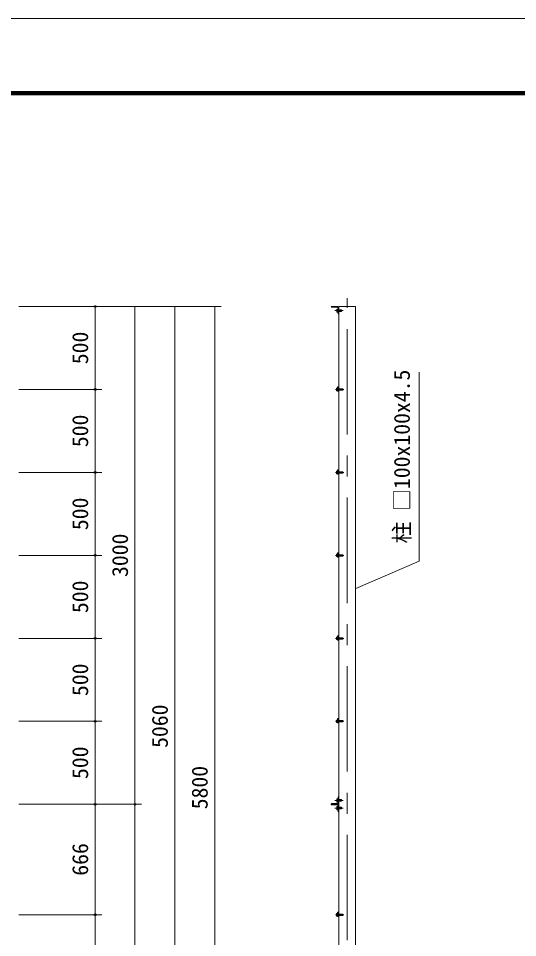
# Model space of a CAD drawing. Units: millimetres at full size. Extents: x -8400 to 8400, y -5940 to 5940.
# Drawn here: x -1653 to 1354, y 400 to 5940 of the extents above; entities that cross this region are included whole.
import ezdxf
from ezdxf.enums import TextEntityAlignment as Align

# ---------------------------------------------------------------- set-up
doc = ezdxf.new("R2010")
doc.units = ezdxf.units.MM
doc.header["$LTSCALE"] = 20
doc.header["$PDMODE"] = 32
doc.header["$PDSIZE"] = 10
doc.linetypes.add('USER1', pattern=[50.8, 31.75, -6.35, 6.35, -6.35])
for name, color, linetype, lineweight in [('0-0_D-STR1', 1, 'Continuous', 18), ('0-1_D-BMK', 2, 'USER1', 13), ('0-3_D-STR3', 3, 'Continuous', 13), ('0-4_D-STR-DIM', 7, 'Continuous', 13), ('0-8_D-STR-TXT', 7, 'Continuous', 13), ('0-C_D-TTL', 7, 'Continuous', 18)]:
    doc.layers.add(name, color=color, linetype=linetype, lineweight=lineweight)
doc.layers.add('0-7_Defpoints', color=253, linetype='Continuous')
doc.styles.add('ＭＳ ゴシック', font='')
doc.styles.get('ＭＳ ゴシック').set_extended_font_data('MS Gothic')

msp = doc.modelspace()

# ---------------------------------------------------------------- linework, layer by layer
at = {"layer": '0-0_D-STR1'}
for p, q in [((231.74, 4203.61), (231.74, 4202.61)), ((231.74, 4203.61), (271.74, 4203.61)), ((234.74, 4199.61), (268.24, 4199.61)), ((272.74, 4195.11), (272.74, 4161.61)), ((275.74, 4158.61), (276.74, 4158.61)), ((276.74, 4198.61), (276.74, 4158.61)), ((272.74, 1212.11), (272.74, 1245.61)), ((275.74, 1248.61), (276.74, 1248.61)), ((276.74, 1208.61), (276.74, 1248.61)), ((231.74, 1203.61), (231.74, 1204.61)), ((231.74, 1203.61), (271.74, 1203.61)), ((231.74, 1203.61), (231.74, 1202.61)), ((231.74, 1203.61), (271.74, 1203.61)), ((234.74, 1207.61), (268.24, 1207.61)), ((234.74, 1199.61), (268.24, 1199.61)), ((272.74, 1195.11), (272.74, 1161.61)), ((276.74, 1198.61), (276.74, 1158.61)), ((275.74, 1158.61), (276.74, 1158.61))]:
    msp.add_line(p, q, dxfattribs=at)
msp.add_lwpolyline([(376.74, 4203.61), (276.74, 4203.61), (276.74, -1596.39), (376.74, -1596.39)], close=True, dxfattribs=at)
for centre, radius, start, end in [((234.74, 4202.61), 3, 180, 270), ((268.24, 4195.11), 4.5, 0, 90), ((271.74, 4198.61), 5, 0, 90), ((275.74, 4161.61), 3, 180, 270), ((275.74, 1245.61), 3, 90, 180), ((234.74, 1204.61), 3, 90, 180), ((234.74, 1202.61), 3, 180, 270), ((268.24, 1212.11), 4.5, 270, 0), ((268.24, 1195.11), 4.5, 0, 90), ((271.74, 1208.61), 5, 270, 0), ((271.74, 1198.61), 5, 0, 90), ((275.74, 1161.61), 3, 180, 270)]:
    msp.add_arc(centre, radius, start, end, dxfattribs=at)
at = {"layer": '0-1_D-BMK'}
for p, q in [((326.74, -1647.39), (326.74, 4254.61)), ((303.64, 4178.61), (253.64, 4178.61)), ((256.41, 3703.61), (306.41, 3703.61)), ((256.41, 3203.61), (306.41, 3203.61)), ((256.41, 2703.61), (306.41, 2703.61)), ((256.41, 2203.61), (306.41, 2203.61)), ((256.41, 1703.61), (306.41, 1703.61)), ((303.64, 1226.61), (253.64, 1226.61)), ((303.64, 1180.61), (253.64, 1180.61)), ((256.41, 537.61), (306.41, 537.61))]:
    msp.add_line(p, q, dxfattribs=at)
at = {"layer": '0-3_D-STR3'}
for p, q in [((265.74, 4186.86), (266.64, 4188.42)), ((265.74, 4186.86), (265.74, 4170.36)), ((265.74, 4170.36), (266.64, 4168.79)), ((266.64, 4188.42), (272.74, 4188.42)), ((266.64, 4183.52), (272.74, 4183.52)), ((266.64, 4173.7), (272.74, 4173.7)), ((266.64, 4168.79), (272.74, 4168.79)), ((272.74, 4188.42), (272.74, 4168.79)), ((276.74, 4183.61), (291.24, 4183.61)), ((276.74, 4182.71), (292.14, 4182.71)), ((276.74, 4174.51), (292.14, 4174.51)), ((276.74, 4173.61), (291.24, 4173.61)), ((291.24, 4183.61), (292.74, 4182.11)), ((292.74, 4182.11), (292.74, 4175.11)), ((268.74, 3716.61), (268.74, 3696.61)), ((271.74, 3719.61), (276.74, 3719.61)), ((271.74, 3716.11), (271.74, 3697.11)), ((272.24, 3716.61), (276.74, 3716.61)), ((276.74, 3719.61), (276.74, 3716.61)), ((263.44, 3709.91), (264.13, 3711.12)), ((263.44, 3709.91), (263.44, 3697.31)), ((263.44, 3697.31), (264.13, 3696.1)), ((268.74, 3711.12), (264.13, 3711.12)), ((268.74, 3707.36), (264.13, 3707.36)), ((268.74, 3699.86), (264.13, 3699.86)), ((268.74, 3696.1), (264.13, 3696.1)), ((268.74, 3711.12), (268.74, 3696.1)), ((271.74, 3707.61), (299.54, 3707.61)), ((271.74, 3706.86), (300.29, 3706.86)), ((271.74, 3700.36), (300.29, 3700.36)), ((271.74, 3699.61), (299.54, 3699.61)), ((271.74, 3693.61), (276.74, 3693.61)), ((272.24, 3696.61), (276.74, 3696.61)), ((276.74, 3696.61), (276.74, 3693.61)), ((299.54, 3707.61), (300.74, 3706.41)), ((299.54, 3707.61), (299.54, 3699.61)), ((299.54, 3699.61), (300.74, 3700.81)), ((300.74, 3706.41), (300.74, 3700.81)), ((268.74, 3216.61), (268.74, 3196.61)), ((271.74, 3219.61), (276.74, 3219.61)), ((271.74, 3216.11), (271.74, 3197.11)), ((272.24, 3216.61), (276.74, 3216.61)), ((276.74, 3219.61), (276.74, 3216.61)), ((263.44, 3209.91), (264.13, 3211.12)), ((263.44, 3209.91), (263.44, 3197.31)), ((263.44, 3197.31), (264.13, 3196.1)), ((268.74, 3211.12), (264.13, 3211.12)), ((268.74, 3207.36), (264.13, 3207.36)), ((268.74, 3199.86), (264.13, 3199.86)), ((268.74, 3196.1), (264.13, 3196.1)), ((268.74, 3211.12), (268.74, 3196.1)), ((271.74, 3207.61), (299.54, 3207.61)), ((271.74, 3206.86), (300.29, 3206.86)), ((271.74, 3200.36), (300.29, 3200.36)), ((271.74, 3199.61), (299.54, 3199.61)), ((271.74, 3193.61), (276.74, 3193.61)), ((272.24, 3196.61), (276.74, 3196.61)), ((276.74, 3196.61), (276.74, 3193.61)), ((299.54, 3207.61), (300.74, 3206.41)), ((299.54, 3207.61), (299.54, 3199.61)), ((299.54, 3199.61), (300.74, 3200.81)), ((300.74, 3206.41), (300.74, 3200.81)), ((268.74, 2716.61), (268.74, 2696.61)), ((271.74, 2719.61), (276.74, 2719.61)), ((271.74, 2716.11), (271.74, 2697.11)), ((272.24, 2716.61), (276.74, 2716.61)), ((276.74, 2719.61), (276.74, 2716.61)), ((263.44, 2709.91), (264.13, 2711.12)), ((263.44, 2709.91), (263.44, 2697.31)), ((263.44, 2697.31), (264.13, 2696.1)), ((268.74, 2711.12), (264.13, 2711.12)), ((268.74, 2707.36), (264.13, 2707.36)), ((268.74, 2699.86), (264.13, 2699.86)), ((268.74, 2696.1), (264.13, 2696.1)), ((268.74, 2711.12), (268.74, 2696.1)), ((271.74, 2707.61), (299.54, 2707.61)), ((271.74, 2706.86), (300.29, 2706.86)), ((271.74, 2700.36), (300.29, 2700.36)), ((271.74, 2699.61), (299.54, 2699.61)), ((271.74, 2693.61), (276.74, 2693.61)), ((272.24, 2696.61), (276.74, 2696.61)), ((276.74, 2696.61), (276.74, 2693.61)), ((299.54, 2707.61), (300.74, 2706.41)), ((299.54, 2707.61), (299.54, 2699.61)), ((299.54, 2699.61), (300.74, 2700.81)), ((300.74, 2706.41), (300.74, 2700.81)), ((268.74, 2216.61), (268.74, 2196.61)), ((271.74, 2219.61), (276.74, 2219.61)), ((271.74, 2216.11), (271.74, 2197.11)), ((272.24, 2216.61), (276.74, 2216.61)), ((276.74, 2219.61), (276.74, 2216.61)), ((263.44, 2209.91), (264.13, 2211.12)), ((263.44, 2209.91), (263.44, 2197.31)), ((263.44, 2197.31), (264.13, 2196.1)), ((268.74, 2211.12), (264.13, 2211.12)), ((268.74, 2207.36), (264.13, 2207.36)), ((268.74, 2199.86), (264.13, 2199.86)), ((268.74, 2196.1), (264.13, 2196.1)), ((268.74, 2211.12), (268.74, 2196.1)), ((271.74, 2207.61), (299.54, 2207.61)), ((271.74, 2206.86), (300.29, 2206.86)), ((271.74, 2200.36), (300.29, 2200.36)), ((271.74, 2199.61), (299.54, 2199.61)), ((271.74, 2193.61), (276.74, 2193.61)), ((272.24, 2196.61), (276.74, 2196.61)), ((276.74, 2196.61), (276.74, 2193.61)), ((299.54, 2207.61), (300.74, 2206.41)), ((299.54, 2207.61), (299.54, 2199.61)), ((299.54, 2199.61), (300.74, 2200.81)), ((300.74, 2206.41), (300.74, 2200.81)), ((271.74, 1719.61), (276.74, 1719.61)), ((276.74, 1719.61), (276.74, 1716.61)), ((263.44, 1709.91), (264.13, 1711.12)), ((263.44, 1709.91), (263.44, 1697.31)), ((263.44, 1697.31), (264.13, 1696.1)), ((268.74, 1711.12), (264.13, 1711.12)), ((268.74, 1707.36), (264.13, 1707.36)), ((268.74, 1699.86), (264.13, 1699.86)), ((268.74, 1696.1), (264.13, 1696.1)), ((268.74, 1716.61), (268.74, 1696.61)), ((268.74, 1711.12), (268.74, 1696.1)), ((271.74, 1716.11), (271.74, 1697.11)), ((271.74, 1707.61), (299.54, 1707.61)), ((271.74, 1706.86), (300.29, 1706.86)), ((271.74, 1700.36), (300.29, 1700.36)), ((271.74, 1699.61), (299.54, 1699.61)), ((271.74, 1693.61), (276.74, 1693.61)), ((272.24, 1716.61), (276.74, 1716.61)), ((272.24, 1696.61), (276.74, 1696.61)), ((276.74, 1696.61), (276.74, 1693.61)), ((299.54, 1707.61), (300.74, 1706.41)), ((299.54, 1707.61), (299.54, 1699.61)), ((299.54, 1699.61), (300.74, 1700.81)), ((300.74, 1706.41), (300.74, 1700.81)), ((265.74, 1234.86), (266.64, 1236.42)), ((265.74, 1234.86), (265.74, 1218.36)), ((266.64, 1236.42), (272.74, 1236.42)), ((266.64, 1231.52), (272.74, 1231.52)), ((266.64, 1221.7), (272.74, 1221.7)), ((272.74, 1236.42), (272.74, 1216.79)), ((276.74, 1231.61), (291.24, 1231.61)), ((276.74, 1230.71), (292.14, 1230.71)), ((276.74, 1222.51), (292.14, 1222.51)), ((276.74, 1221.61), (291.24, 1221.61)), ((291.24, 1231.61), (292.74, 1230.11)), ((292.74, 1230.11), (292.74, 1223.11)), ((265.74, 1218.36), (266.64, 1216.79)), ((265.74, 1188.86), (266.64, 1190.42)), ((265.74, 1188.86), (265.74, 1172.36)), ((265.74, 1172.36), (266.64, 1170.79)), ((266.64, 1216.79), (272.74, 1216.79)), ((266.64, 1190.42), (272.74, 1190.42)), ((266.64, 1185.52), (272.74, 1185.52)), ((266.64, 1175.7), (272.74, 1175.7)), ((266.64, 1170.79), (272.74, 1170.79)), ((272.74, 1190.42), (272.74, 1170.79)), ((276.74, 1185.61), (291.24, 1185.61)), ((276.74, 1184.71), (292.14, 1184.71)), ((276.74, 1176.51), (292.14, 1176.51)), ((276.74, 1175.61), (291.24, 1175.61)), ((291.24, 1185.61), (292.74, 1184.11)), ((292.74, 1184.11), (292.74, 1177.11)), ((263.44, 543.91), (264.13, 545.12)), ((263.44, 543.91), (263.44, 531.31)), ((263.44, 531.31), (264.13, 530.1)), ((268.74, 545.12), (264.13, 545.12)), ((268.74, 541.36), (264.13, 541.36)), ((268.74, 533.86), (264.13, 533.86)), ((268.74, 530.1), (264.13, 530.1)), ((268.74, 550.61), (268.74, 530.61)), ((268.74, 545.12), (268.74, 530.1)), ((271.74, 553.61), (276.74, 553.61)), ((271.74, 550.11), (271.74, 531.11)), ((271.74, 541.61), (299.54, 541.61)), ((271.74, 540.86), (300.29, 540.86)), ((271.74, 534.36), (300.29, 534.36)), ((271.74, 533.61), (299.54, 533.61)), ((271.74, 527.61), (276.74, 527.61)), ((272.24, 550.61), (276.74, 550.61)), ((272.24, 530.61), (276.74, 530.61)), ((276.74, 553.61), (276.74, 550.61)), ((276.74, 530.61), (276.74, 527.61)), ((299.54, 541.61), (300.74, 540.41)), ((299.54, 541.61), (299.54, 533.61)), ((299.54, 533.61), (300.74, 534.81)), ((300.74, 540.41), (300.74, 534.81))]:
    msp.add_line(p, q, dxfattribs=at)
for points in [[(291.24, 4183.61), (291.24, 4173.61), (292.74, 4175.11)], [(291.24, 1231.61), (291.24, 1221.61), (292.74, 1223.11)], [(291.24, 1185.61), (291.24, 1175.61), (292.74, 1177.11)]]:
    msp.add_lwpolyline(points, dxfattribs=at)
for centre, radius, start, end in [((270.23, 4185.97), 4.34, 145.61575, 214.38425), ((282.12, 4178.61), 16.24, 162.41205, 197.58795), ((270.23, 4171.25), 4.34, 145.61575, 214.38425), ((271.74, 3716.61), 3, 90, 180), ((272.24, 3716.11), 0.5, 90, 180), ((266.87, 3709.24), 3.32, 145.61585, 214.38415), ((275.97, 3703.61), 12.42, 162.4121, 197.5879), ((266.87, 3697.98), 3.32, 145.61585, 214.38415), ((271.74, 3696.61), 3, 180, 270), ((272.24, 3697.11), 0.5, 180, 270), ((271.74, 3216.61), 3, 90, 180), ((272.24, 3216.11), 0.5, 90, 180), ((266.87, 3209.24), 3.32, 145.61585, 214.38415), ((275.97, 3203.61), 12.42, 162.4121, 197.5879), ((266.87, 3197.98), 3.32, 145.61585, 214.38415), ((271.74, 3196.61), 3, 180, 270), ((272.24, 3197.11), 0.5, 180, 270), ((271.74, 2716.61), 3, 90, 180), ((272.24, 2716.11), 0.5, 90, 180), ((266.87, 2709.24), 3.32, 145.61585, 214.38415), ((275.97, 2703.61), 12.42, 162.4121, 197.5879), ((266.87, 2697.98), 3.32, 145.61585, 214.38415), ((271.74, 2696.61), 3, 180, 270), ((272.24, 2697.11), 0.5, 180, 270), ((271.74, 2216.61), 3, 90, 180), ((272.24, 2216.11), 0.5, 90, 180), ((266.87, 2209.24), 3.32, 145.61585, 214.38415), ((275.97, 2203.61), 12.42, 162.4121, 197.5879), ((266.87, 2197.98), 3.32, 145.61585, 214.38415), ((271.74, 2196.61), 3, 180, 270), ((272.24, 2197.11), 0.5, 180, 270), ((271.74, 1716.61), 3, 90, 180), ((266.87, 1709.24), 3.32, 145.61585, 214.38415), ((275.97, 1703.61), 12.42, 162.4121, 197.5879), ((266.87, 1697.98), 3.32, 145.61585, 214.38415), ((271.74, 1696.61), 3, 180, 270), ((272.24, 1716.11), 0.5, 90, 180), ((272.24, 1697.11), 0.5, 180, 270), ((270.23, 1233.97), 4.34, 145.61575, 214.38425), ((282.12, 1226.61), 16.24, 162.41205, 197.58795), ((270.23, 1219.25), 4.34, 145.61575, 214.38425), ((270.23, 1187.97), 4.34, 145.61575, 214.38425), ((282.12, 1180.61), 16.24, 162.41205, 197.58795), ((270.23, 1173.25), 4.34, 145.61575, 214.38425), ((266.87, 543.24), 3.32, 145.61585, 214.38415), ((275.97, 537.61), 12.42, 162.4121, 197.5879), ((266.87, 531.98), 3.32, 145.61585, 214.38415), ((271.74, 550.61), 3, 90, 180), ((271.74, 530.61), 3, 180, 270), ((272.24, 550.11), 0.5, 90, 180), ((272.24, 531.11), 0.5, 180, 270)]:
    msp.add_arc(centre, radius, start, end, dxfattribs=at)
at = {"layer": '0-4_D-STR-DIM'}
for p, q in [((-1650.7, 4203.61), (-1150.7, 4203.61)), ((-1650.7, 4203.61), (-910.7, 4203.61)), ((-1650.7, 4203.61), (-670.7, 4203.61)), ((-1650.7, 4203.61), (-430.7, 4203.61)), ((-1190.7, 3703.61), (-1190.7, 4203.61)), ((-950.7, 4203.61), (-950.7, 1203.61)), ((-710.7, 4203.61), (-710.7, -856.39)), ((-470.7, 4203.61), (-470.7, -1596.39)), ((-1650.7, 3703.61), (-1150.7, 3703.61)), ((-1650.7, 3703.61), (-1150.7, 3703.61)), ((-1190.7, 3203.61), (-1190.7, 3703.61)), ((-1650.7, 3203.61), (-1150.7, 3203.61)), ((-1650.7, 3203.61), (-1150.7, 3203.61)), ((-1190.7, 2703.61), (-1190.7, 3203.61)), ((-1650.7, 2703.61), (-1150.7, 2703.61)), ((-1650.7, 2703.61), (-1150.7, 2703.61)), ((-1190.7, 2203.61), (-1190.7, 2703.61)), ((-1650.7, 2203.61), (-1150.7, 2203.61)), ((-1650.7, 2203.61), (-1150.7, 2203.61)), ((-1190.7, 1703.61), (-1190.7, 2203.61)), ((-1650.7, 1703.61), (-1150.7, 1703.61)), ((-1650.7, 1703.61), (-1150.7, 1703.61)), ((-1190.7, 1203.61), (-1190.7, 1703.61)), ((-1650.7, 1203.61), (-1150.7, 1203.61)), ((-1650.7, 1203.61), (-1150.7, 1203.61)), ((-1650.7, 1203.61), (-910.7, 1203.61)), ((-1650.7, 1203.61), (-910.7, 1203.61)), ((-1190.7, 537.61), (-1190.7, 1203.61)), ((-950.7, 1203.61), (-950.7, -796.39)), ((-1650.7, 537.61), (-1150.7, 537.61)), ((-1650.7, 537.61), (-1150.7, 537.61)), ((-1190.7, -130.39), (-1190.7, 537.61))]:
    msp.add_line(p, q, dxfattribs=at)
at = {"layer": '0-7_Defpoints'}
for p in [(-1190.7, 4203.61), (-1190.7, 3703.61), (-1190.7, 3203.61), (-1190.7, 2703.61), (-1190.7, 2203.61), (-1190.7, 1703.61), (-1190.7, 1203.61), (-950.7, 1203.61), (-1190.7, 537.61)]:
    msp.add_point(p, dxfattribs=at)
at = {"layer": '0-8_D-STR-TXT'}
msp.add_lwpolyline([(761.01, 3807.49), (761.01, 2669.6), (378.57, 2503.19)], dxfattribs=at)
at = {"layer": '0-C_D-TTL', "color": 2}
msp.add_lwpolyline([(-8400, 5940), (8400, 5940), (8400, -5940), (-8400, -5940)], close=True, dxfattribs=at)
at = {"layer": '0-C_D-TTL'}
for points in [[(-7860, 5500), (7860, 5500), (7860, -5500), (-7860, -5500)], [(-7855, 5495), (7855, 5495), (7855, -5495), (-7855, -5495)], [(-7850, 5490), (7850, 5490), (7850, -5490), (-7850, -5490)], [(-7845, 5485), (7845, 5485), (7845, -5485), (-7845, -5485)], [(-7840, 5480), (7840, 5480), (7840, -5480), (-7840, -5480)]]:
    msp.add_lwpolyline(points, close=True, dxfattribs=at)

# ---------------------------------------------------------------- texts
at = {"layer": '0-4_D-STR-DIM', "style": 'ＭＳ ゴシック'}
for s, p in [('500', (-1204.19, 3855.83)), ('500', (-1204.19, 3355.83)), ('500', (-1204.19, 2855.83)), ('3000', (-964.19, 2573.32)), ('500', (-1204.19, 2355.83)), ('500', (-1204.19, 1855.83)), ('5060', (-724.19, 1543.32)), ('500', (-1204.19, 1355.83)), ('5800', (-484.19, 1173.32)), ('666', (-1204.19, 773.1))]:
    msp.add_text(s, height=96.19, rotation=90, dxfattribs=at).set_placement(p, align=Align.BOTTOM_LEFT)
at = {"layer": '0-8_D-STR-TXT', "style": 'ＭＳ ゴシック'}
msp.add_text('柱 □100x100x4.5', height=96.19, rotation=90, dxfattribs=at).set_placement((733.81, 2775.51), align=Align.BOTTOM_LEFT)

doc.saveas('drawing.dxf')
